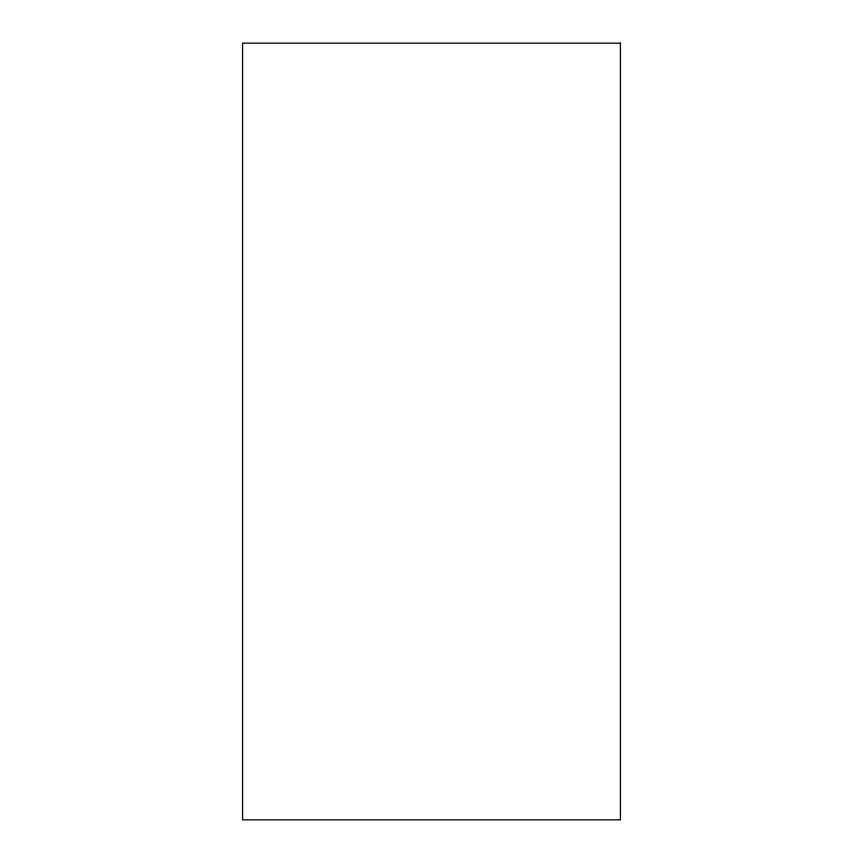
<?xml version="1.0" encoding="UTF-8"?>
<svg xmlns="http://www.w3.org/2000/svg" width="863" height="863" viewBox="0 0 863 863"><rect width="100%" height="100%" fill="white"/><g stroke="black" fill="none" stroke-linecap="round" stroke-linejoin="round"><path stroke-width="1.29" d="M620.432 43.15L242.568 43.15L242.568 819.85L620.432 819.85L620.432 43.15"/></g></svg>
